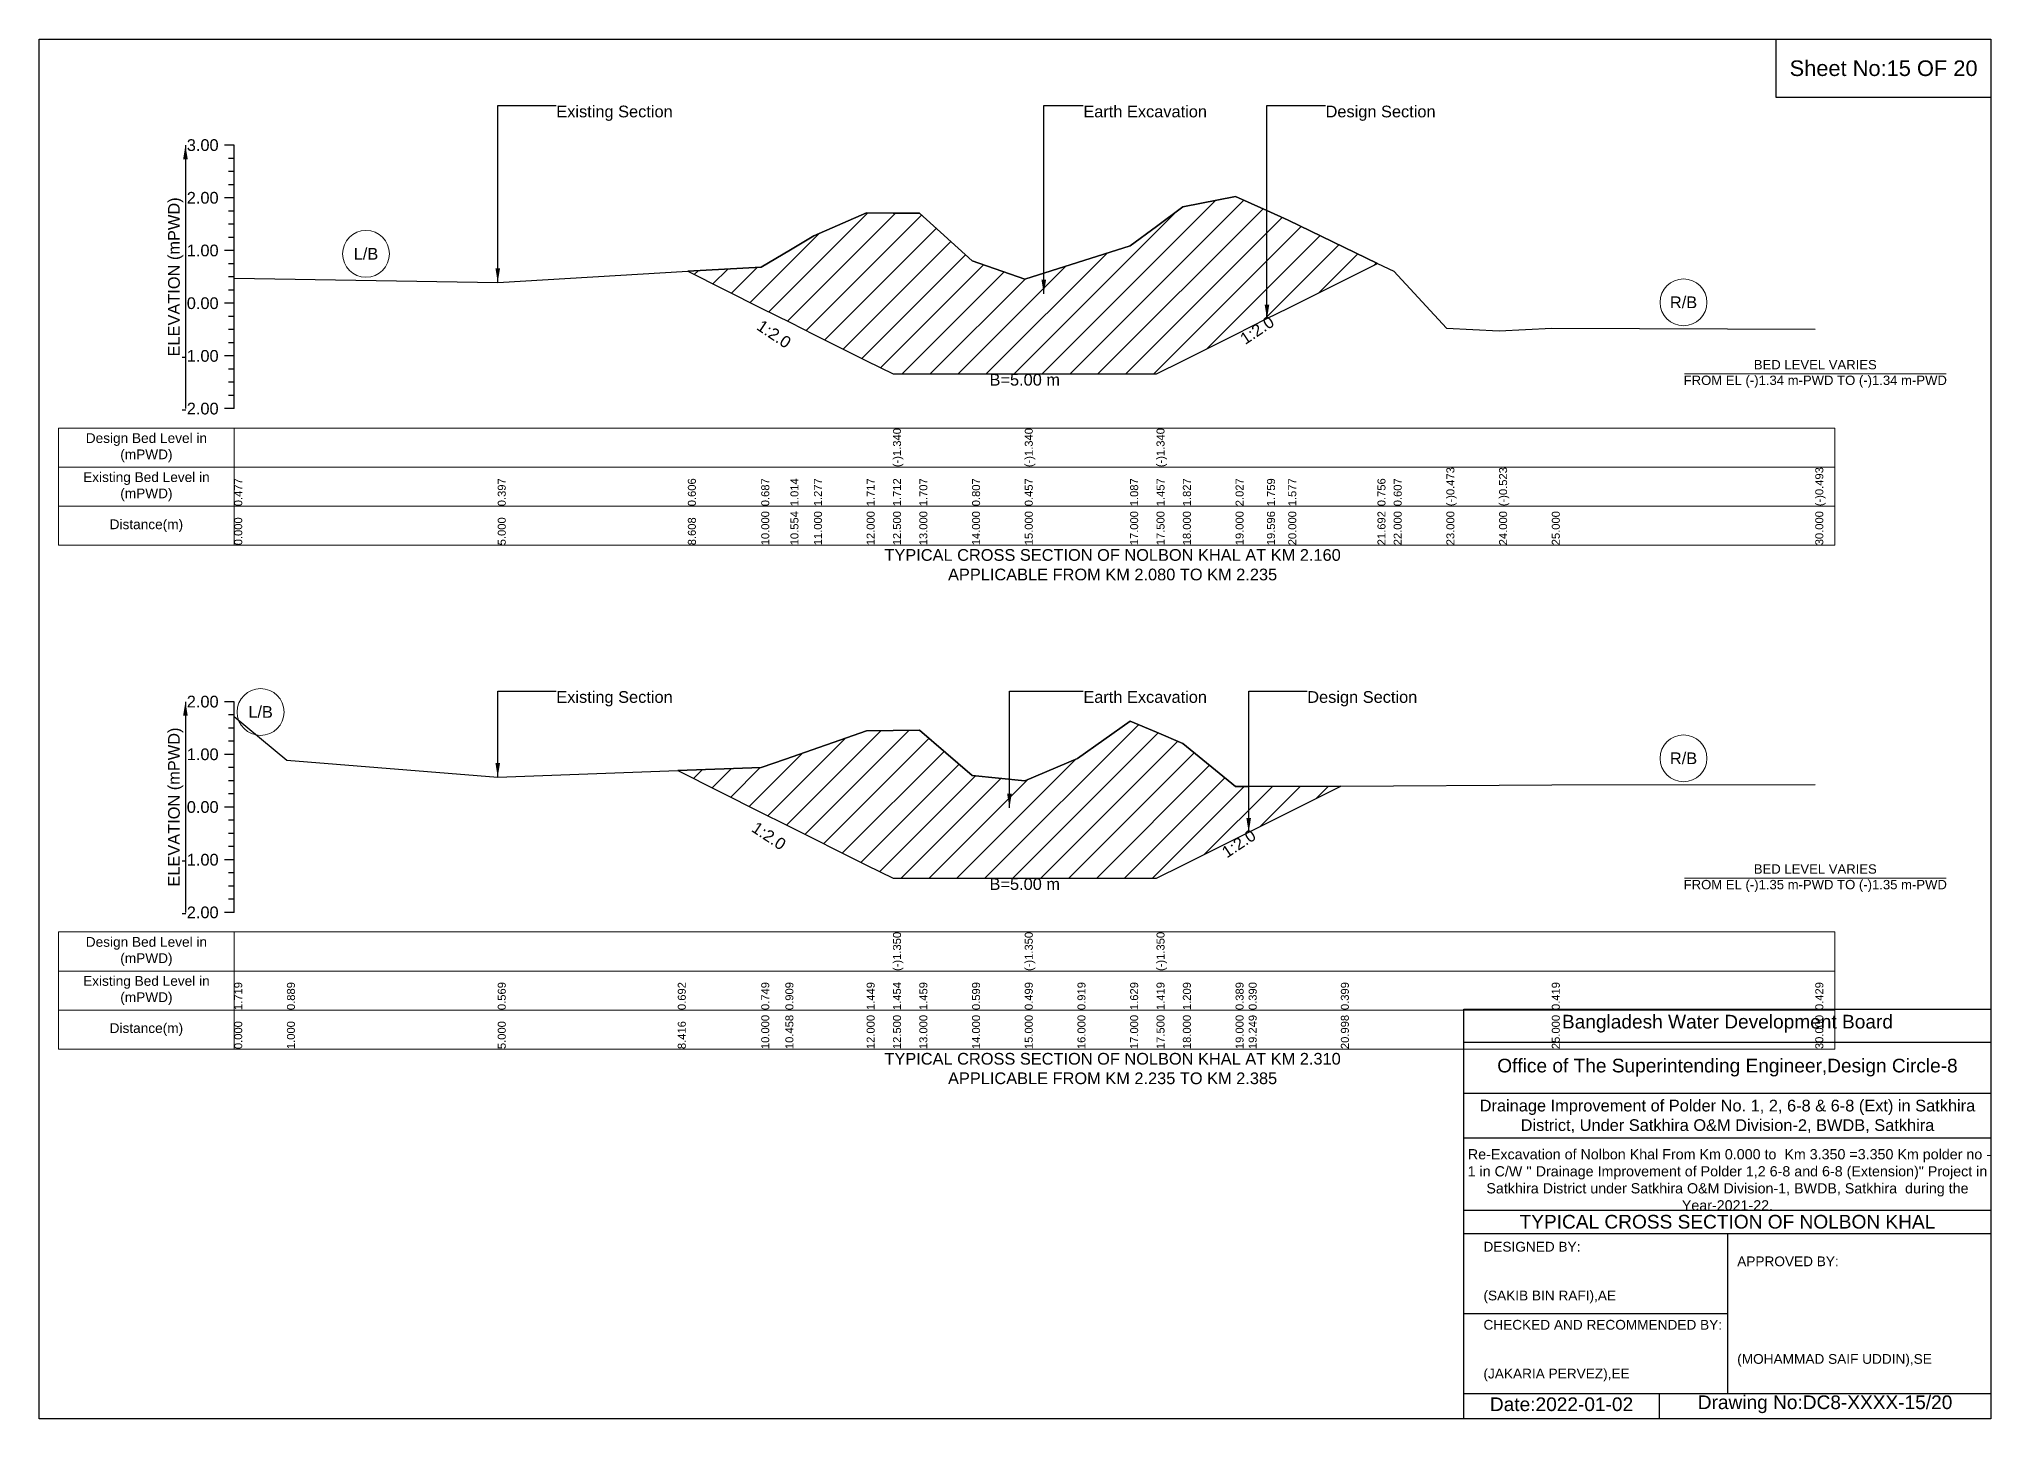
# Model space of a CAD drawing. Header units: inches. Extents: x 91000 to 298000, y -5656 to 0.
# Drawn here: x 240000 to 248000, y -5656 to 0 of the extents above; entities that cross this region are included whole.
import ezdxf

# ---------------------------------------------------------------- set-up
doc = ezdxf.new("R2010")
doc.units = ezdxf.units.IN
doc.header["$LTSCALE"] = 7
doc.header["$MEASUREMENT"] = 0
for name, color, linetype, lineweight in [('Cross section Data Border', 7, 'Continuous', 9), ('Cross Section Labels', 7, 'Continuous', 9), ('Existing_Bed_Level for Xsection', 7, 'Continuous', 25)]:
    doc.layers.add(name, color=color, linetype=linetype, lineweight=lineweight)
doc.styles.get("Standard").update_dxf_attribs({"font": 'arial.ttf'})
doc.dimstyles.get("Standard").update_dxf_attribs({"dimtxt": 0.18, "dimasz": 0.18, "dimexe": 0.18, "dimexo": 0.0625, "dimgap": 0.09, "dimtad": 0, "dimtih": 1, "dimtoh": 1, "dimdec": 4, "dimzin": 0, "dimdsep": 46, "dimtxsty": 'Standard', "dimcen": 0.09, "dimadec": 0, "dimazin": 0, "dimtfac": 1, "dimtdec": 4, "dimtofl": 0, "dimtmove": 0, "dimatfit": 3, "dimfxl": 1, "dimtolj": 1, "dimtzin": 0, "dimarcsym": 0})

msp = doc.modelspace()

# ---------------------------------------------------------------- hatches: boundary and pattern name
at = {"layer": 'Existing_Bed_Level for Xsection'}
h = msp.add_hatch(dxfattribs=at)
h.set_pattern_fill('ANSI31', color=256, scale=648, style=0)
h.paths.add_polyline_path([(242659.2, -952.1), (242960, -1102.5), (243079.6, -1162.3), (243176, -1210.5), (243392, -1318.5), (243500, -1372.5), (243608, -1372.5), (243824, -1372.5), (244040, -1372.5), (244472, -1372.5), (244580, -1372.5), (244688, -1318.5), (244904, -1210.5), (245032.8, -1146.1), (245120, -1102.5), (245485.6, -919.7), (245120, -742.4), (245032.8, -703.1), (244904, -645.2), (244688, -688.4), (244580, -768.3), (244472, -848.2), (244040, -984.3), (243824, -908.7), (243608, -714.3), (243500, -713.2), (243392, -712.2), (243176, -807.2), (243079.6, -864.1), (242960, -934.6)])
h = msp.add_hatch(dxfattribs=at)
h.set_pattern_fill('ANSI31', color=256, scale=648, style=0)
h.paths.add_polyline_path([(242617.9, -2998.6), (242960, -3169.6), (243058.9, -3219.1), (243392, -3385.6), (243500, -3439.6), (243608, -3439.6), (243824, -3439.6), (244040, -3439.6), (244256, -3439.6), (244472, -3439.6), (244580, -3439.6), (244688, -3385.6), (244904, -3277.6), (244957.8, -3250.7), (245335.6, -3061.8), (244957.8, -3063.7), (244904, -3064), (244688, -2886.9), (244580, -2841.5), (244472, -2796.2), (244256, -2949.5), (244040, -3040.2), (243824, -3018.6), (243608, -2832.9), (243500, -2834), (243392, -2835), (243058.9, -2951.6), (242960, -2986.2)])

# ---------------------------------------------------------------- linework, layer by layer
for points in [[(240000, 0), (248000, 0), (248000, -5656), (240000, -5656)], [(247120, 0), (248000, 0), (248000, -240), (247120, -240)]]:
    msp.add_lwpolyline(points, close=True)
for points in [[(245840, -5656), (245840, -3976), (248000, -3976)], [(245840, -4112), (248000, -4112)], [(245840, -4320), (248000, -4320)], [(245840, -4504), (248000, -4504)], [(245840, -4800), (248000, -4800)], [(245840, -4896), (248000, -4896)], [(246920, -4896), (246920, -5552)], [(245840, -5224), (246920, -5224)], [(245840, -5552), (248000, -5552)], [(246640, -5552), (246640, -5656)]]:
    msp.add_lwpolyline(points)
at = {"layer": 'Cross section Data Border'}
for points in [[(240080, -1595), (247360, -1595), (247360, -2075), (240080, -2075)], [(240080, -3660), (247360, -3660), (247360, -4140), (240080, -4140)]]:
    msp.add_lwpolyline(points, close=True, dxfattribs=at)
for points in [[(240800, -1595), (240800, -2075)], [(240080, -1755), (247360, -1755)], [(240080, -1915), (247360, -1915)], [(240800, -3660), (240800, -4140)], [(240080, -3820), (247360, -3820)], [(240080, -3980), (247360, -3980)]]:
    msp.add_lwpolyline(points, dxfattribs=at)
at = {"layer": 'Cross Section Labels'}
for points in [[(246744.2, -1372.5), (247815.8, -1372.5)], [(246744.2, -3439.6), (247815.8, -3439.6)]]:
    msp.add_lwpolyline(points, dxfattribs=at)
for centre in [(241340, -880.6), (246740, -1079.4), (240908, -2758.4), (246740, -2948.4)]:
    msp.add_circle(centre, 96, dxfattribs=at)
at = {"layer": 'Existing_Bed_Level for Xsection'}
for points in [[(240800, -435), (240760, -435)], [(240800, -1515), (240800, -1299), (240800, -1083), (240800, -867), (240800, -651), (240800, -435)], [(240800, -489), (240776, -489)], [(240800, -543), (240776, -543)], [(240800, -597), (240776, -597)], [(240800, -651), (240760, -651)], [(240800, -705), (240776, -705)], [(240800, -980), (241880, -997.3), (242659.2, -952.1), (242960, -934.6), (243079.6, -864.1), (243176, -807.2), (243392, -712.2), (243500, -713.2), (243500, -713.2), (243608, -714.3), (243824, -908.7), (244040, -984.3), (244040, -984.3), (244472, -848.2), (244580, -768.3), (244580, -768.3), (244688, -688.4), (244904, -645.2), (245032.8, -703.1), (245120, -742.4), (245485.6, -919.7), (245552, -951.9), (245768, -1185.2), (245984, -1196), (246200, -1185.2), (247280, -1189.5)], [(240800, -759), (240776, -759)], [(240800, -867), (240760, -867)], [(240800, -813), (240776, -813)], [(240800, -921), (240776, -921)], [(240800, -975), (240776, -975)], [(240800, -1029), (240776, -1029)], [(240800, -1083), (240760, -1083)], [(240800, -1137), (240776, -1137)], [(240800, -1191), (240776, -1191)], [(240800, -1245), (240776, -1245)], [(240800, -1299), (240760, -1299)], [(240800, -1353), (240776, -1353)], [(240800, -1407), (240776, -1407)], [(240800, -1515), (240760, -1515)], [(240800, -1461), (240776, -1461)], [(240800, -2716), (240760, -2716)], [(240800, -3580), (240800, -3364), (240800, -3148), (240800, -2932), (240800, -2716)], [(240800, -2770), (240776, -2770)], [(240800, -2776.7), (241016, -2956), (241880, -3025.1), (242617.9, -2998.6), (242960, -2986.2), (243058.9, -2951.6), (243392, -2835), (243500, -2834), (243500, -2834), (243608, -2832.9), (243824, -3018.6), (244040, -3040.2), (244040, -3040.2), (244256, -2949.5), (244472, -2796.2), (244580, -2841.5), (244580, -2841.5), (244688, -2886.9), (244904, -3064), (244957.8, -3063.7), (245335.6, -3061.8), (246200, -3057.5), (247280, -3055.4)], [(240800, -2824), (240776, -2824)], [(240800, -2878), (240776, -2878)], [(240800, -2932), (240760, -2932)], [(240800, -2986), (240776, -2986)], [(240800, -3040), (240776, -3040)], [(240800, -3094), (240776, -3094)], [(240800, -3148), (240760, -3148)], [(240800, -3202), (240776, -3202)], [(240800, -3256), (240776, -3256)], [(240800, -3310), (240776, -3310)], [(240800, -3364), (240760, -3364)], [(240800, -3418), (240776, -3418)], [(240800, -3472), (240776, -3472)], [(240800, -3580), (240760, -3580)], [(240800, -3526), (240776, -3526)]]:
    msp.add_lwpolyline(points, dxfattribs=at)
for points in [[(242659.2, -952.1), (242659.2, -952.1), (242960, -1102.5), (243079.6, -1162.3), (243176, -1210.5), (243392, -1318.5), (243500, -1372.5), (243500, -1372.5), (243608, -1372.5), (243824, -1372.5), (244040, -1372.5), (244040, -1372.5), (244472, -1372.5), (244580, -1372.5), (244580, -1372.5), (244688, -1318.5), (244904, -1210.5), (245032.8, -1146.1), (245120, -1102.5), (245485.6, -919.7), (245485.6, -919.7), (245485.6, -919.7), (245120, -742.4), (245032.8, -703.1), (244904, -645.2), (244688, -688.4), (244580, -768.3), (244580, -768.3), (244472, -848.2), (244040, -984.3), (244040, -984.3), (243824, -908.7), (243608, -714.3), (243500, -713.2), (243500, -713.2), (243392, -712.2), (243176, -807.2), (243079.6, -864.1), (242960, -934.6), (242659.2, -952.1)], [(242617.9, -2998.6), (242617.9, -2998.6), (242960, -3169.6), (243058.9, -3219.1), (243392, -3385.6), (243500, -3439.6), (243500, -3439.6), (243608, -3439.6), (243824, -3439.6), (244040, -3439.6), (244040, -3439.6), (244256, -3439.6), (244472, -3439.6), (244580, -3439.6), (244580, -3439.6), (244688, -3385.6), (244904, -3277.6), (244957.8, -3250.7), (245335.6, -3061.8), (245335.6, -3061.8), (245335.6, -3061.8), (244957.8, -3063.7), (244904, -3064), (244688, -2886.9), (244580, -2841.5), (244580, -2841.5), (244472, -2796.2), (244256, -2949.5), (244040, -3040.2), (244040, -3040.2), (243824, -3018.6), (243608, -2832.9), (243500, -2834), (243500, -2834), (243392, -2835), (243058.9, -2951.6), (242960, -2986.2), (242617.9, -2998.6)]]:
    msp.add_lwpolyline(points, close=True, dxfattribs=at)

# ---------------------------------------------------------------- texts
at = {"attachment_point": 5}
for s, insert, char_height in [('Sheet No:15 OF 20', (247560, -120), 64), ('Bangladesh Water Development Board', (246920, -4036), 56), ('Office of The Superintending Engineer,Design Circle-8', (246920, -4216), 56)]:
    msp.add_mtext(s, dxfattribs=dict(at, insert=insert, char_height=char_height))
for s, insert, char_height, width, attachment_point in [('Drainage Improvement of Polder No. 1, 2, 6-8 & 6-8 (Ext) in Satkhira District, Under Satkhira O&M Division-2, BWDB, Satkhira', (246920, -4416), 48, 2240, 5), (' Re-Excavation of Nolbon Khal From Km 0.000 to  Km 3.350 =3.350 Km polder no - 1 in C/W \'\' Drainage Improvement of Polder 1,2 6-8 and 6-8 (Extension)" Project in Satkhira District under Satkhira O&M Division-1, BWDB, Satkhira  during the Year-2021-22. ', (246920, -4676), 41.8678, 2160, 5), ('TYPICAL CROSS SECTION OF NOLBON KHAL', (246920, -4848), 56, 2240, 5), ('DESIGNED BY:^J^J^J(SAKIB BIN RAFI),AE', (245920, -5056), 40, 1120, 4), ('APPROVED BY:^J^J^J^J^J^J(MOHAMMAD SAIF UDDIN),SE', (246960, -5216), 40, 1120, 4), ('CHECKED AND RECOMMENDED BY:^J^J^J(JAKARIA PERVEZ),EE', (245920, -5376), 40, 1120, 4), ('Date:2022-01-02', (246240, -5596), 56, 1120, 5), ('Drawing No:DC8-XXXX-15/20', (247320, -5596), 56, 1760, 5)]:
    msp.add_mtext(s, dxfattribs=dict(insert=insert, char_height=char_height, width=width, attachment_point=attachment_point))
at = {"layer": 'Cross section Data Border', "char_height": 40, "width": 640, "attachment_point": 5}
for s, insert in [('Design Bed Level in (mPWD)', (240440, -1675)), ('Existing Bed Level in (mPWD)', (240440, -1835)), ('Distance(m)', (240440, -1995)), ('Design Bed Level in (mPWD)', (240440, -3740)), ('Existing Bed Level in (mPWD)', (240440, -3900)), ('Distance(m)', (240440, -4060))]:
    msp.add_mtext(s, dxfattribs=dict(at, insert=insert))
at = {"layer": 'Cross Section Labels'}
for s, insert, char_height, attachment_point in [('Existing Section', (242120, -273), 48, 1), ('Earth Excavation', (244280, -273), 48, 1), ('Design Section', (245272.8, -273), 48, 1), ('L/B', (241340, -880.6), 48, 5), ('R/B', (246740, -1079.4), 48, 5), ('BED LEVEL VARIES ^JFROM EL (-)1.34 m-PWD TO (-)1.34 m-PWD', (247280, -1372.5), 38.4, 5), ('B=5.00 m', (244040, -1372.5), 48, 2), ('TYPICAL CROSS SECTION OF NOLBON KHAL AT KM 2.160^JAPPLICABLE FROM KM 2.080 TO KM 2.235', (244400, -2155), 48, 5), ('Existing Section', (242120, -2672.8), 48, 1), ('Earth Excavation', (244280, -2672.8), 48, 1), ('Design Section', (245197.8, -2672.8), 48, 1), ('L/B', (240908, -2758.4), 48, 5), ('R/B', (246740, -2948.4), 48, 5), ('B=5.00 m', (244040, -3439.6), 48, 2), ('BED LEVEL VARIES ^JFROM EL (-)1.35 m-PWD TO (-)1.35 m-PWD', (247280, -3439.6), 38.4, 5), ('TYPICAL CROSS SECTION OF NOLBON KHAL AT KM 2.310^JAPPLICABLE FROM KM 2.235 TO KM 2.385', (244400, -4220), 48, 5)]:
    msp.add_mtext(s, dxfattribs=dict(at, insert=insert, char_height=char_height, attachment_point=attachment_point))
at = {"layer": 'Cross Section Labels', "char_height": 48, "attachment_point": 2}
for insert, rotation in [((243025.6, -1189.3), 326.30993), ((244978.8, -1173.1), 33.69007), ((243004.9, -3246.1), 326.30993), ((244903.8, -3277.7), 33.69007)]:
    msp.add_mtext('1:2.0', dxfattribs=dict(at, insert=insert, rotation=rotation))
at = {"layer": 'Existing_Bed_Level for Xsection', "char_height": 48, "attachment_point": 6}
for s, insert in [('3.00', (240736, -435)), ('2.00', (240736, -651)), ('1.00', (240736, -867)), ('0.00', (240736, -1083)), ('-1.00', (240736, -1299)), ('-2.00', (240736, -1515)), ('2.00', (240736, -2716)), ('1.00', (240736, -2932)), ('0.00', (240736, -3148)), ('-1.00', (240736, -3364)), ('-2.00', (240736, -3580))]:
    msp.add_mtext(s, dxfattribs=dict(at, insert=insert))
at = {"layer": 'Existing_Bed_Level for Xsection', "rotation": 90}
for s, insert, char_height, attachment_point in [('ELEVATION (mPWD)', (240560, -975), 48, 5), ('(-)1.340', (243500, -1755), 32.8, 1), ('(-)1.340', (244040, -1755), 32.8, 1), ('(-)1.340', (244580, -1755), 32.8, 1), ('(-)0.473', (245768, -1915), 32.8, 1), ('(-)0.523', (245984, -1915), 32.8, 1), ('(-)0.493', (247280, -1915), 32.8, 1), ('0.477', (240800, -1915), 32.8, 1), ('0.397', (241880, -1915), 32.8, 1), ('0.606', (242659.2, -1915), 32.8, 1), ('0.687', (242960, -1915), 32.8, 1), ('1.014', (243079.6, -1915), 32.8, 1), ('1.277', (243176, -1915), 32.8, 1), ('1.717', (243392, -1915), 32.8, 1), ('1.712', (243500, -1915), 32.8, 1), ('1.707', (243608, -1915), 32.8, 1), ('0.807', (243824, -1915), 32.8, 1), ('0.457', (244040, -1915), 32.8, 1), ('1.087', (244472, -1915), 32.8, 1), ('1.457', (244580, -1915), 32.8, 1), ('1.827', (244688, -1915), 32.8, 1), ('2.027', (244904, -1915), 32.8, 1), ('1.759', (245032.8, -1915), 32.8, 1), ('1.577', (245120, -1915), 32.8, 1), ('0.756', (245485.6, -1915), 32.8, 1), ('0.607', (245552, -1915), 32.8, 1), ('0.000', (240800, -2075), 32.8, 1), ('5.000', (241880, -2075), 32.8, 1), ('8.608', (242659.2, -2075), 32.8, 1), ('10.000', (242960, -2075), 32.8, 1), ('10.554', (243079.6, -2075), 32.8, 1), ('11.000', (243176, -2075), 32.8, 1), ('12.000', (243392, -2075), 32.8, 1), ('12.500', (243500, -2075), 32.8, 1), ('13.000', (243608, -2075), 32.8, 1), ('14.000', (243824, -2075), 32.8, 1), ('15.000', (244040, -2075), 32.8, 1), ('17.000', (244472, -2075), 32.8, 1), ('17.500', (244580, -2075), 32.8, 1), ('18.000', (244688, -2075), 32.8, 1), ('19.000', (244904, -2075), 32.8, 1), ('19.596', (245032.8, -2075), 32.8, 1), ('20.000', (245120, -2075), 32.8, 1), ('21.692', (245485.6, -2075), 32.8, 1), ('22.000', (245552, -2075), 32.8, 1), ('23.000', (245768, -2075), 32.8, 1), ('24.000', (245984, -2075), 32.8, 1), ('25.000', (246200, -2075), 32.8, 1), ('30.000', (247280, -2075), 32.8, 1), ('ELEVATION (mPWD)', (240560, -3148), 48, 5), ('(-)1.350', (243500, -3820), 32.8, 1), ('(-)1.350', (244040, -3820), 32.8, 1), ('(-)1.350', (244580, -3820), 32.8, 1), ('1.719', (240800, -3980), 32.8, 1), ('0.889', (241016, -3980), 32.8, 1), ('0.569', (241880, -3980), 32.8, 1), ('0.692', (242617.9, -3980), 32.8, 1), ('0.749', (242960, -3980), 32.8, 1), ('0.909', (243058.9, -3980), 32.8, 1), ('1.449', (243392, -3980), 32.8, 1), ('1.454', (243500, -3980), 32.8, 1), ('1.459', (243608, -3980), 32.8, 1), ('0.599', (243824, -3980), 32.8, 1), ('0.499', (244040, -3980), 32.8, 1), ('0.919', (244256, -3980), 32.8, 1), ('1.629', (244472, -3980), 32.8, 1), ('1.419', (244580, -3980), 32.8, 1), ('1.209', (244688, -3980), 32.8, 1), ('0.389', (244904, -3980), 32.8, 1), ('0.390', (244957.8, -3980), 32.8, 1), ('0.399', (245335.6, -3980), 32.8, 1), ('0.419', (246200, -3980), 32.8, 1), ('0.429', (247280, -3980), 32.8, 1), ('0.000', (240800, -4140), 32.8, 1), ('1.000', (241016, -4140), 32.8, 1), ('5.000', (241880, -4140), 32.8, 1), ('8.416', (242617.9, -4140), 32.8, 1), ('10.000', (242960, -4140), 32.8, 1), ('10.458', (243058.9, -4140), 32.8, 1), ('12.000', (243392, -4140), 32.8, 1), ('12.500', (243500, -4140), 32.8, 1), ('13.000', (243608, -4140), 32.8, 1), ('14.000', (243824, -4140), 32.8, 1), ('15.000', (244040, -4140), 32.8, 1), ('16.000', (244256, -4140), 32.8, 1), ('17.000', (244472, -4140), 32.8, 1), ('17.500', (244580, -4140), 32.8, 1), ('18.000', (244688, -4140), 32.8, 1), ('19.000', (244904, -4140), 32.8, 1), ('19.249', (244957.8, -4140), 32.8, 1), ('20.998', (245335.6, -4140), 32.8, 1), ('25.000', (246200, -4140), 32.8, 1), ('30.000', (247280, -4140), 32.8, 1)]:
    msp.add_mtext(s, dxfattribs=dict(at, insert=insert, char_height=char_height, attachment_point=attachment_point))

# ---------------------------------------------------------------- leaders
at = {"layer": 'Cross Section Labels', "annotation_type": 0, "has_hookline": 1, "hookline_direction": 0}
for points, text_width in [([(241880, -997.3), (241880, -273), (242119.9, -273)], 467.2), ([(244117.9, -1044.2), (244117.9, -273), (244279.9, -273)], 497), ([(245032.8, -1146.1), (245032.8, -273), (245272.7, -273)], 441.2), ([(241880, -3025.1), (241880, -2672.8), (242119.9, -2672.8)], 467.2), ([(243977.3, -3151), (243977.3, -2672.8), (244279.9, -2672.8)], 497), ([(244957.8, -3250.7), (244957.8, -2672.8), (245197.7, -2672.8)], 441.2)]:
    msp.add_leader(points, dimstyle='Standard', override={"dimasz": 57.6}, dxfattribs=dict(at, text_width=text_width))
at = {"layer": 'Existing_Bed_Level for Xsection'}
for points in [[(240600, -435), (240600, -1515)], [(240600, -2716), (240600, -3580)]]:
    msp.add_leader(points, dimstyle='Standard', override={"dimasz": 57.6}, dxfattribs=at)

doc.saveas('drawing.dxf')
